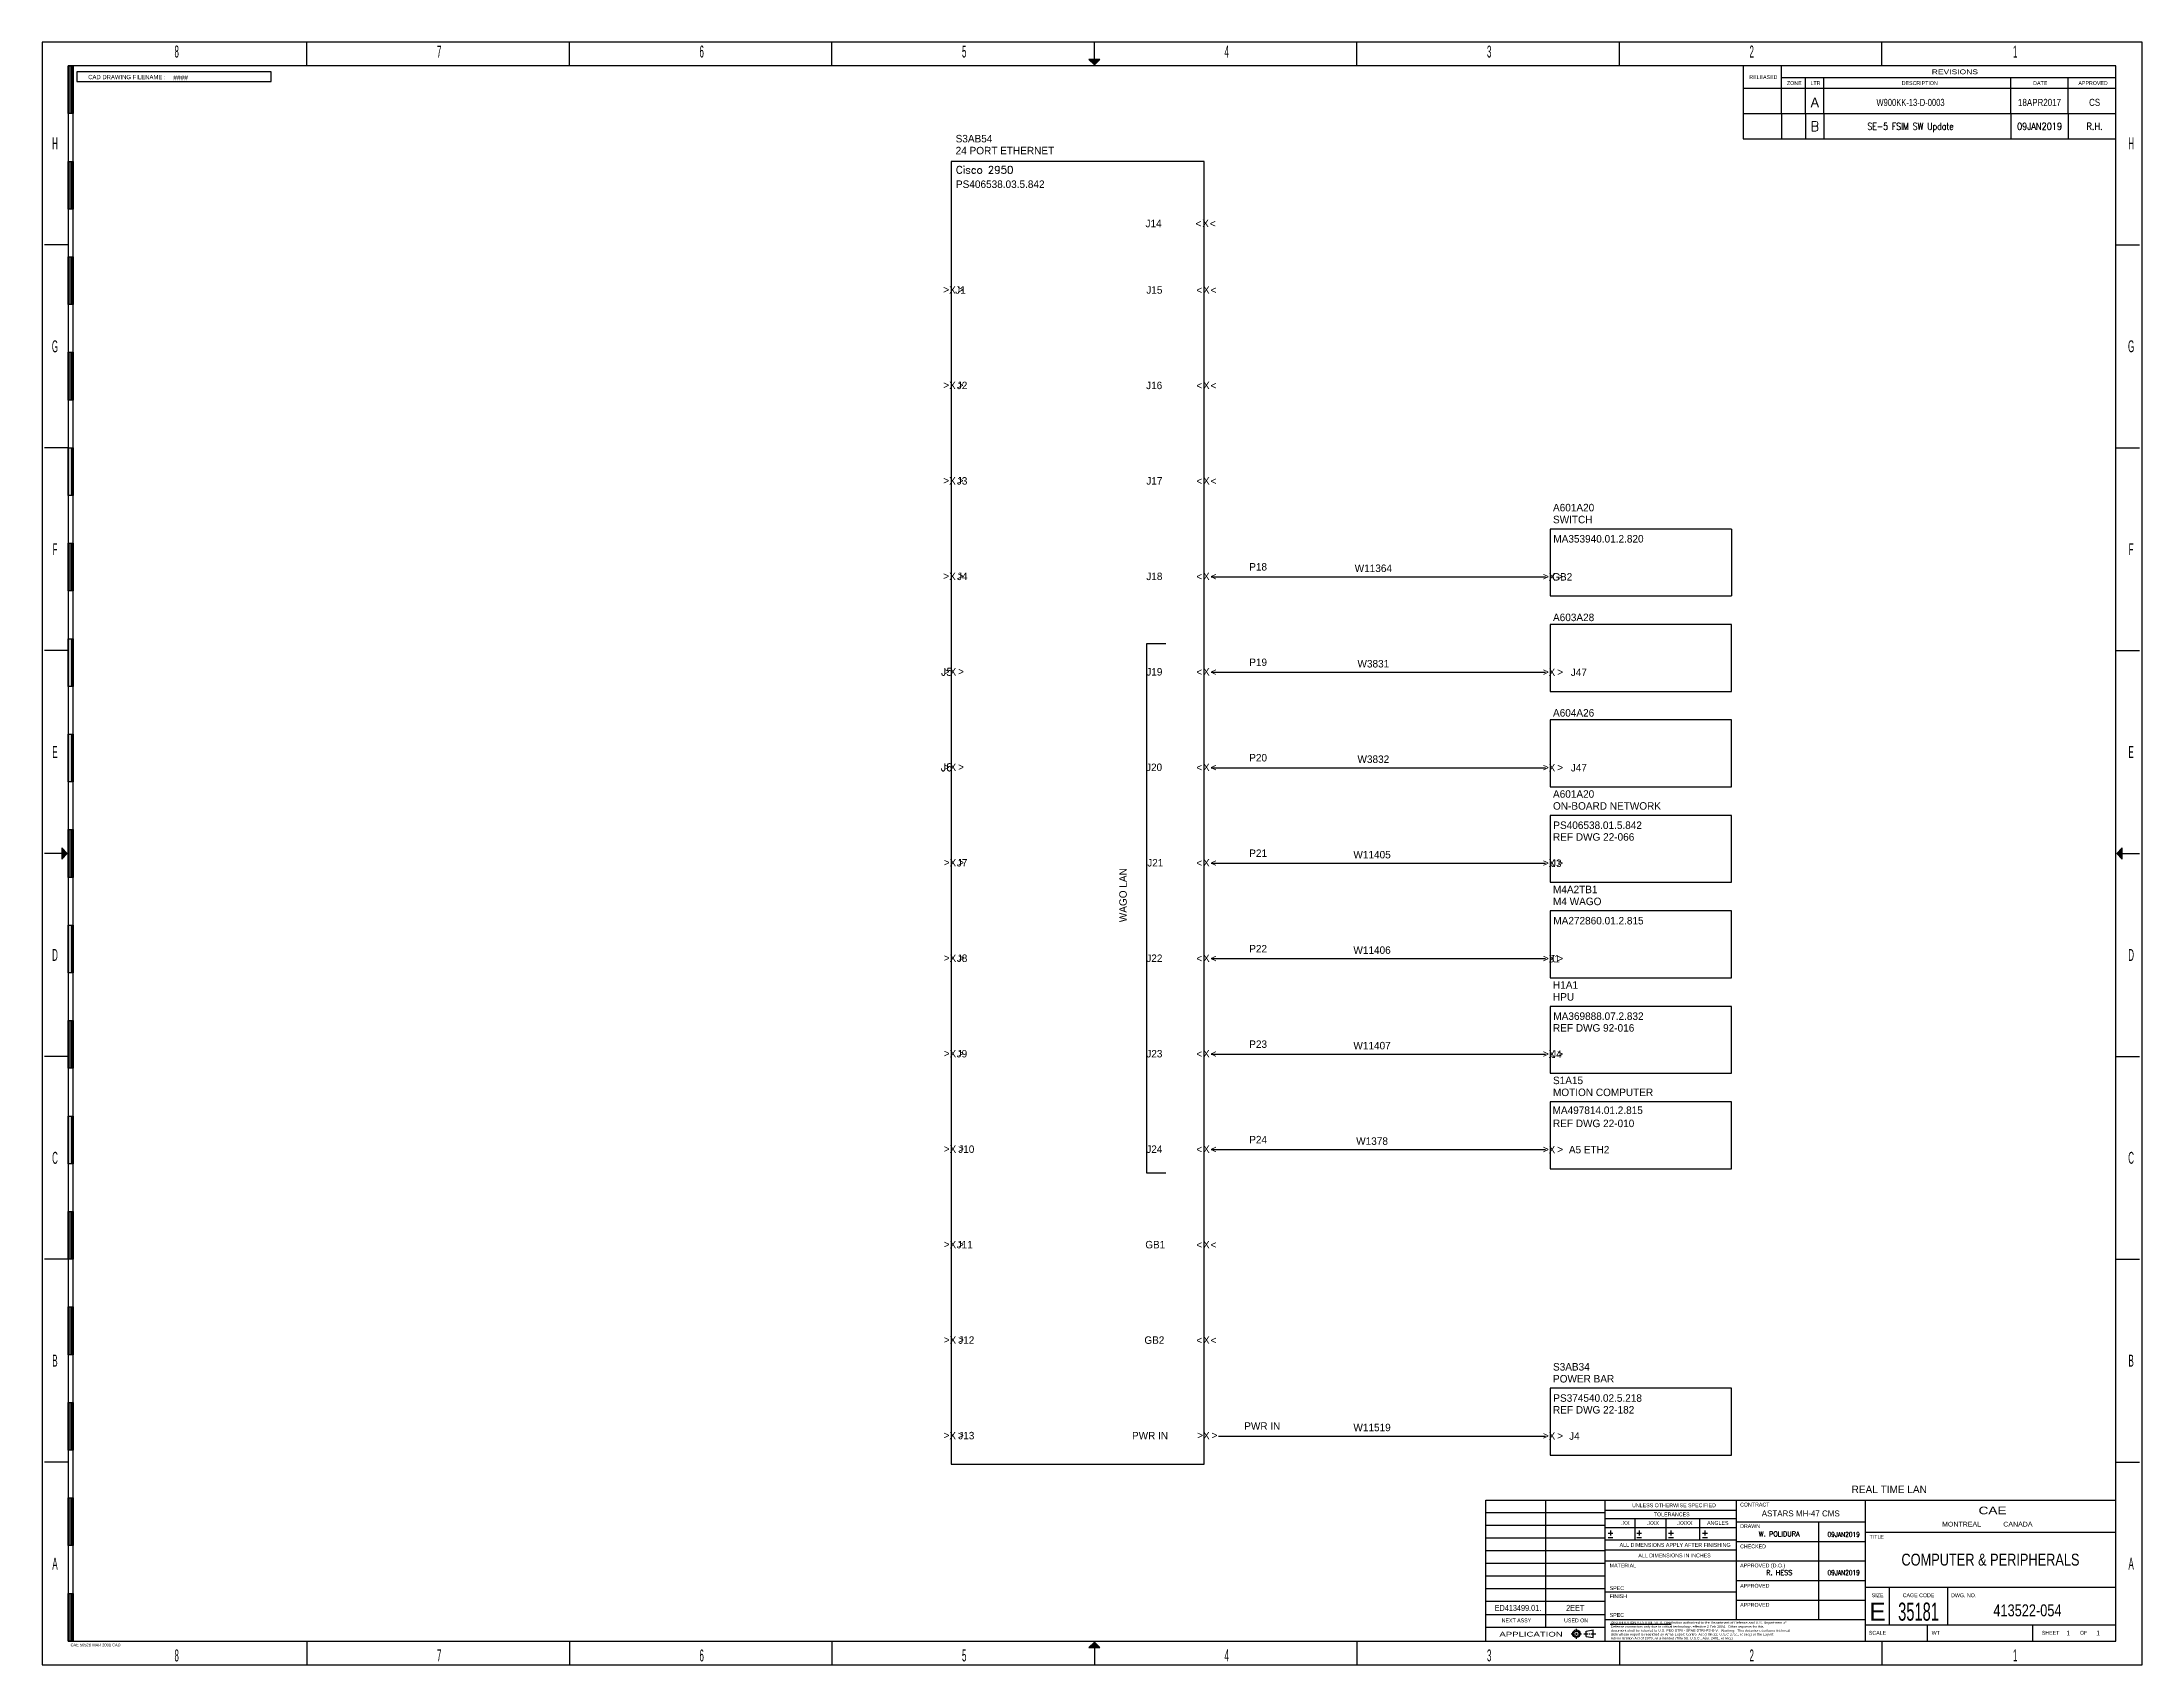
# Model space of a CAD drawing. Header units: inches. Extents: x -0.6 to 43.4, y -0.5 to 33.5.
import ezdxf
from ezdxf.enums import TextEntityAlignment as Align

# ---------------------------------------------------------------- set-up
doc = ezdxf.new("R2010")
doc.units = ezdxf.units.IN
doc.header["$MEASUREMENT"] = 0
doc.layers.add('1', color=7, linetype='Continuous')
doc.layers.add('Title', color=6, linetype='Continuous')
doc.styles.add('dgn000', font='dgn000.shx')
doc.styles.add('dgn001', font='dgn001.shx')
doc.styles.add('dgn003', font='dgn003.shx')
doc.styles.add('dgn028', font='dgn028.shx')
doc.styles.add('dgn050', font='dgn050.shx')
doc.styles.add('dgn175', font='dgn175.shx')
doc.styles.add('Style-simplex', font='simplex.shx')

# ---------------------------------------------------------------- blocks, each defined once
blk = doc.blocks.new('EFORM-W900KK-13-D-0003-0001')
at = {"layer": 'Title', "extrusion": (0, 0, -1)}
for points in [[(-21.5, 33.02), (-21.616, 33.136), (-21.384, 33.136)], [(0.136, 16.384), (0.02, 16.5), (0.136, 16.616)], [(-43.036, 16.384), (-43.036, 16.616), (-42.92, 16.5)], [(-21.616, -0.136), (-21.5, -0.02), (-21.384, -0.136)]]:
    blk.add_hatch(color=256, dxfattribs=at).paths.add_polyline_path(points)
at = {"layer": 'Title'}
for points in [[(0, 32), (0, 33), (0.1, 33), (0.1, 32)], [(0, 30), (0, 31), (0.1, 31), (0.1, 30)], [(0, 28), (0, 29), (0.1, 29), (0.1, 28)], [(0, 26), (0, 27), (0.1, 27), (0.1, 26)], [(0, 24), (0, 25), (0.1, 25), (0.1, 24)], [(0, 22), (0, 23), (0.1, 23), (0.1, 22)], [(0, 20), (0, 21), (0.1, 21), (0.1, 20)], [(0, 18), (0, 19), (0.1, 19), (0.1, 18)], [(0, 16), (0, 17), (0.1, 17), (0.1, 16)], [(0, 14), (0, 15), (0.1, 15), (0.1, 14)], [(0, 12), (0, 13), (0.1, 13), (0.1, 12)], [(0, 10), (0, 11), (0.1, 11), (0.1, 10)], [(0, 8), (0, 9), (0.1, 9), (0.1, 8)], [(0, 6), (0, 7), (0.1, 7), (0.1, 6)], [(0, 4), (0, 5), (0.1, 5), (0.1, 4)], [(0, 2), (0, 3), (0.1, 3), (0.1, 2)], [(0, 0), (0, 1), (0.1, 1), (0.1, 0)]]:
    blk.add_hatch(color=256, dxfattribs=at).paths.add_polyline_path(points)
for p, q in [((5, 33), (5, 33.5)), ((10.5, 33), (10.5, 33.5)), ((16, 33), (16, 33.5)), ((21.5, 33.136), (21.5, 33.5)), ((27, 33), (27, 33.5)), ((32.5, 33), (32.5, 33.5)), ((38, 33), (38, 33.5)), ((0.033, 33), (0.033, 32)), ((0.067, 33), (0.067, 32)), ((0.1, 0), (0.1, 33)), ((35.096, 33), (35.096, 32)), ((35.9, 32), (35.9, 33)), ((42.9, 32.749), (35.9, 32.749)), ((36.398, 32), (36.398, 32.749)), ((36.787, 32), (36.787, 32.749)), ((40.702, 32), (40.702, 32.749)), ((41.903, 32), (41.903, 32.749)), ((35.096, 32.531), (42.9, 32.531)), ((0.033, 31), (0.033, 30)), ((0.067, 31), (0.067, 30)), ((0, 29.25), (-0.5, 29.25)), ((42.9, 29.25), (43.4, 29.25)), ((43.02, 29.25), (43.4, 29.25)), ((0.033, 29), (0.033, 28)), ((0.067, 29), (0.067, 28)), ((0.033, 27), (0.033, 26)), ((0.067, 27), (0.067, 26)), ((0, 25), (-0.5, 25)), ((0.067, 25), (0.067, 24)), ((0.1, 25), (0.1, 24)), ((42.9, 25), (43.4, 25)), ((0.033, 23), (0.033, 22)), ((0.067, 23), (0.067, 22)), ((0, 20.75), (-0.5, 20.75)), ((0.067, 21), (0.067, 20)), ((0.1, 21), (0.1, 20)), ((42.9, 20.75), (43.4, 20.75)), ((0.067, 19), (0.067, 18)), ((0.1, 19), (0.1, 18)), ((0.033, 17), (0.033, 16)), ((0.067, 17), (0.067, 16)), ((-0.136, 16.5), (-0.5, 16.5)), ((43.036, 16.5), (43.4, 16.5)), ((0.067, 15), (0.067, 14)), ((0.1, 15), (0.1, 14)), ((0.033, 13), (0.033, 12)), ((0.067, 13), (0.067, 12)), ((0, 12.25), (-0.5, 12.25)), ((42.9, 12.25), (43.4, 12.25)), ((0.067, 11), (0.067, 10)), ((0.1, 11), (0.1, 10)), ((0.033, 9), (0.033, 8)), ((0.067, 9), (0.067, 8)), ((0, 8), (-0.5, 8)), ((42.9, 8), (43.4, 8)), ((0.033, 7), (0.033, 6)), ((0.067, 7), (0.067, 6)), ((0.033, 5), (0.033, 4)), ((0.067, 5), (0.067, 4)), ((0, 3.75), (-0.5, 3.75)), ((42.9, 3.75), (43.4, 3.75)), ((0.033, 3), (0.033, 2)), ((0.067, 3), (0.067, 2)), ((32.2, 2.685), (29.7, 2.685)), ((30.95, 2.95), (30.95, 0.291)), ((32.2, 0), (32.2, 2.95)), ((32.2, 2.74), (34.955, 2.74)), ((34.955, 0.45), (34.955, 2.95)), ((37.656, 0), (37.656, 2.95)), ((32.2, 2.42), (29.7, 2.42)), ((32.2, 2.57), (34.955, 2.57)), ((32.2, 2.38), (34.955, 2.38)), ((32.265, 2.264), (32.365, 2.264)), ((32.315, 2.314), (32.315, 2.214)), ((32.821, 2.57), (32.821, 2.12)), ((32.866, 2.264), (32.966, 2.264)), ((32.916, 2.314), (32.916, 2.214)), ((33.476, 2.57), (33.476, 2.12)), ((33.531, 2.264), (33.631, 2.264)), ((33.581, 2.314), (33.581, 2.214)), ((34.178, 2.57), (34.178, 2.12)), ((34.243, 2.264), (34.343, 2.264)), ((34.293, 2.314), (34.293, 2.214)), ((34.955, 2.5), (37.656, 2.5)), ((36.671, 2.5), (36.671, 0.45)), ((37.656, 2.28), (42.9, 2.28)), ((32.2, 2.155), (29.7, 2.155)), ((32.2, 1.891), (29.7, 1.891)), ((32.2, 2.12), (34.955, 2.12)), ((32.2, 1.91), (34.955, 1.91)), ((32.365, 2.164), (32.265, 2.164)), ((32.966, 2.164), (32.866, 2.164)), ((33.631, 2.164), (33.531, 2.164)), ((34.343, 2.164), (34.243, 2.164)), ((34.955, 2.09), (37.656, 2.09)), ((32.2, 1.626), (29.7, 1.626)), ((32.2, 1.361), (29.7, 1.361)), ((32.2, 1.68), (37.656, 1.68)), ((0.033, 1), (0.033, 0)), ((0.067, 1), (0.067, 0)), ((32.2, 1.096), (29.7, 1.096)), ((32.2, 1.03), (34.955, 1.03)), ((34.955, 1.27), (37.656, 1.27)), ((37.656, 1.13), (42.9, 1.13)), ((38.161, 0.34), (38.161, 1.13)), ((39.374, 1.13), (39.374, 0.34)), ((32.2, 0.831), (29.7, 0.831)), ((29.7, 0.561), (32.2, 0.561)), ((32.2, 0.45), (37.656, 0.45)), ((34.955, 0.86), (37.656, 0.86)), ((5, 0), (5, -0.5)), ((10.5, 0), (10.5, -0.5)), ((16, 0), (16, -0.5)), ((27, 0), (27, -0.5)), ((29.7, 0.291), (32.2, 0.291)), ((31.493, 0.154), (31.555, 0.154)), ((31.577, 0.154), (31.62, 0.154)), ((31.599, 0.198), (31.599, 0.26)), ((31.599, 0.132), (31.599, 0.176)), ((31.599, 0.048), (31.599, 0.111)), ((31.642, 0.154), (31.704, 0.154)), ((31.754, 0.154), (31.839, 0.154)), ((31.805, 0.208), (31.952, 0.234)), ((31.805, 0.1), (31.805, 0.208)), ((31.805, 0.1), (31.952, 0.074)), ((31.863, 0.154), (31.887, 0.154)), ((31.91, 0.154), (32.007, 0.154)), ((31.952, 0.074), (31.952, 0.234)), ((32.306, 0.353), (33.584, 0.353)), ((32.5, 0), (32.5, -0.5)), ((37.656, 0.34), (42.9, 0.34)), ((38, 0), (38, -0.5)), ((38.957, 0), (38.957, 0.34)), ((41.156, 0.34), (41.156, 0)), ((21.5, -0.136), (21.5, -0.5))]:
    blk.add_line(p, q, dxfattribs=at)
at = {"layer": 'Title', "flags": 128}
for points in [[(-0.55, -0.5), (43.45, -0.5), (43.45, 33.5), (-0.55, 33.5), (-0.55, -0.5)], [(21.5, 33.02), (21.616, 33.136), (21.384, 33.136), (21.5, 33.02)], [(0, 0), (42.9, 0), (42.9, 33), (0, 33), (0, 0)], [(0, 33), (0.1, 33), (0.1, 32), (0, 32), (0, 33)], [(0.183, 32.675), (4.25, 32.675), (4.25, 32.875), (0.183, 32.875), (0.183, 32.675)], [(0, 31), (0.1, 31), (0.1, 30), (0, 30), (0, 31)], [(0, 29), (0.1, 29), (0.1, 28), (0, 28), (0, 29)], [(0, 27), (0.1, 27), (0.1, 26), (0, 26), (0, 27)], [(0, 25), (0.1, 25), (0.1, 24), (0, 24), (0, 25)], [(0, 23), (0.1, 23), (0.1, 22), (0, 22), (0, 23)], [(0, 21), (0.1, 21), (0.1, 20), (0, 20), (0, 21)], [(0, 19), (0.1, 19), (0.1, 18), (0, 18), (0, 19)], [(0, 17), (0.1, 17), (0.1, 16), (0, 16), (0, 17)], [(-0.02, 16.5), (-0.136, 16.616), (-0.136, 16.384), (-0.02, 16.5)], [(42.92, 16.5), (43.036, 16.384), (43.036, 16.616), (42.92, 16.5)], [(0, 15), (0.1, 15), (0.1, 14), (0, 14), (0, 15)], [(0, 13), (0.1, 13), (0.1, 12), (0, 12), (0, 13)], [(0, 11), (0.1, 11), (0.1, 10), (0, 10), (0, 11)], [(0, 9), (0.1, 9), (0.1, 8), (0, 8), (0, 9)], [(0, 7), (0.1, 7), (0.1, 6), (0, 6), (0, 7)], [(0, 5), (0.1, 5), (0.1, 4), (0, 4), (0, 5)], [(0, 3), (0.1, 3), (0.1, 2), (0, 2), (0, 3)], [(29.7, 0), (29.7, 2.95), (42.9, 2.95)], [(0, 1), (0.1, 1), (0.1, 0), (0, 0), (0, 1)], [(21.5, -0.02), (21.384, -0.136), (21.616, -0.136), (21.5, -0.02)]]:
    blk.add_lwpolyline(points, dxfattribs=at)
at = {"layer": 'Title'}
for radius in [0.0802, 0.0541]:
    blk.add_circle((31.599, 0.154), radius, dxfattribs=at)
at = {"layer": '1', "insert": (2.2, 32.7), "char_height": 0.1, "attachment_point": 7, "style": 'dgn003'}
blk.add_mtext('####', dxfattribs=at)
at = {"layer": 'Title'}
for s, height, style, width, p in [('8', 0.25, 'dgn000', 0.500016, (2.272, 33.3)), ('7', 0.25, 'dgn000', 0.500016, (7.772, 33.3)), ('6', 0.25, 'dgn000', 0.500016, (13.272, 33.3)), ('5', 0.25, 'dgn000', 0.500016, (18.772, 33.3)), ('4', 0.25, 'dgn000', 0.500016, (24.272, 33.3)), ('3', 0.25, 'dgn000', 0.500016, (29.772, 33.3)), ('2', 0.25, 'dgn000', 0.500016, (35.272, 33.3)), ('1', 0.25, 'dgn000', 0.500016, (40.793, 33.3)), ('RELEASED', 0.08, 'dgn000', 1.000008, (35.516, 32.765)), ('ZONE', 0.08, 'dgn000', 0.999992, (36.165, 32.64)), ('REVISIONS', 0.1, 'dgn000', 1.331087, (39.529, 32.875)), ('DATE', 0.08, 'dgn000', 0.999992, (41.318, 32.64)), ('H', 0.25, 'dgn000', 0.500016, (-0.278, 31.375)), ('H', 0.25, 'dgn000', 0.500016, (43.222, 31.375)), ('G', 0.25, 'dgn000', 0.500016, (-0.278, 27.125)), ('G', 0.25, 'dgn000', 0.500016, (43.222, 27.125)), ('F', 0.25, 'dgn000', 0.500016, (-0.278, 22.875)), ('F', 0.25, 'dgn000', 0.500016, (43.222, 22.875)), ('E', 0.25, 'dgn000', 0.500016, (-0.278, 18.625)), ('E', 0.25, 'dgn000', 0.500016, (43.222, 18.625)), ('E', 0.25, 'dgn000', 0.500016, (43.222, 18.625)), ('D', 0.25, 'dgn000', 0.500016, (-0.278, 14.375)), ('D', 0.25, 'dgn000', 0.500016, (43.222, 14.375)), ('C', 0.25, 'dgn000', 0.500016, (-0.278, 10.125)), ('C', 0.25, 'dgn000', 0.500016, (43.222, 10.125)), ('B', 0.25, 'dgn000', 0.500016, (-0.278, 5.875)), ('B', 0.25, 'dgn000', 0.500016, (43.222, 5.875)), ('CAE', 0.16, 'dgn000', 1.330983, (40.318, 2.737)), ('MONTREAL', 0.1, 'dgn000', 1.099996, (39.67, 2.45)), ('CANADA', 0.1, 'dgn000', 1.09999, (40.85, 2.45)), ('ALL DIMENSIONS APPLY AFTER FINISHING', 0.08, 'dgn000', 0.874997, (33.667, 2.015)), ('A', 0.25, 'dgn000', 0.500016, (-0.278, 1.625)), ('A', 0.25, 'dgn000', 0.500016, (43.222, 1.625)), ('35181', 0.38, 'dgn001', 0.605262, (38.768, 0.618)), ('APPLICATION', 0.1, 'dgn000', 1.5, (30.649, 0.145)), ('8', 0.25, 'dgn000', 0.500016, (2.272, -0.3)), ('7', 0.25, 'dgn000', 0.500016, (7.772, -0.3)), ('6', 0.25, 'dgn000', 0.500016, (13.272, -0.3)), ('5', 0.25, 'dgn000', 0.500016, (18.772, -0.3)), ('4', 0.25, 'dgn000', 0.500016, (24.272, -0.3)), ('3', 0.25, 'dgn000', 0.500016, (29.772, -0.3)), ('2', 0.25, 'dgn000', 0.500016, (35.272, -0.3)), ('1', 0.25, 'dgn000', 0.500016, (40.793, -0.3))]:
    blk.add_text(s, height=height, dxfattribs=dict(at, style=style, width=width)).set_placement(p, align=Align.MIDDLE_CENTER)
for s, height, style, p in [('CAD DRAWING FILENAME :', 0.09, 'dgn000', (1.229, 32.766)), ('LTR', 0.08, 'dgn000', (36.608, 32.64)), ('DESCRIPTION', 0.08, 'dgn000', (38.793, 32.64)), ('APPROVED', 0.08, 'dgn000', (42.424, 32.64)), ('UNLESS OTHERWISE SPECIFIED', 0.08, 'dgn000', (33.644, 2.845)), ('TOLERANCES', 0.08, 'dgn000', (33.597, 2.655)), ('.XX', 0.08, 'dgn000', (32.625, 2.475)), ('.XXX', 0.08, 'dgn000', (33.203, 2.475)), ('.XXXX', 0.08, 'dgn000', (33.869, 2.475)), ('ANGLES', 0.08, 'dgn000', (34.562, 2.475)), ('D71-E001', 0.0001, 'dgn175', (35.031, 2.45)), ('ALL DIMENSIONS IN INCHES', 0.08, 'dgn000', (33.655, 1.795)), ('NEXT ASSY', 0.08, 'dgn000', (30.343, 0.434)), ('USED ON', 0.08, 'dgn000', (31.593, 0.434)), ('E', 0.38, 'dgn001', (37.909, 0.618))]:
    blk.add_text(s, height=height, dxfattribs=dict(at, style=style)).set_placement(p, align=Align.MIDDLE_CENTER)
at = {"layer": 'Title', "style": 'dgn000'}
for s, height, width, p in [('CONTRACT', 0.08, 1.000008, (35.03, 2.9)), ('CHECKED', 0.08, 1.000008, (35.03, 2.025)), ('MATERIAL', 0.08, 1.000008, (32.297, 1.625)), ('SPEC', 0.08, 1.000008, (32.297, 1.15)), ('FINISH', 0.08, 1.000008, (32.297, 0.981)), ('SPEC', 0.08, 1.000008, (32.297, 0.587)), ('Administration Act of 1979, as amended (Title 50, U.S.C., App. 2401, et seq.)', 0.0476, 1.176471, (32.32, 0.084)), ('document shall be referred to U.S. PEO STRI - SFAE-STRI-PS-E-V.  Warning:  This document contains technical', 0.0476, 1.176471, (32.32, 0.247)), ('data whose export is restricted by Arms-Export Control Act (Title 22, U.S.C 2751, et seq.) or the Export', 0.0476, 1.176471, (32.32, 0.165)), ('DISTRIBUTION STATEMENT D. Distribution authorized to the Department of Defense and U.S. Department of', 0.0476, 1.176471, (32.32, 0.41)), ('Defense contractors only due to critical technology, effective 2 Feb 2004.  Other requests for this', 0.0476, 1.176471, (32.32, 0.328))]:
    blk.add_text(s, height=height, dxfattribs=dict(at, width=width)).set_placement(p, align=Align.TOP_LEFT)
for s, height, p in [('DRAWN', 0.08, (35.03, 2.45)), ('TITLE', 0.08, (37.741, 2.225)), ('APPROVED (D.O.)', 0.08, (35.03, 1.625)), ('APPROVED', 0.08, (35.03, 1.2)), ('DWG. NO.', 0.08, (39.45, 1)), ('APPROVED', 0.08, (35.03, 0.8)), ('CAE 5652B MAR 2001 CAD', 0.06, (0.049, -0.05))]:
    blk.add_text(s, height=height, dxfattribs=at).set_placement(p, align=Align.TOP_LEFT)
at = {"layer": 'Title', "style": 'dgn000', "width": 1.000008}
blk.add_text('SIZE', height=0.08, dxfattribs=at).set_placement((37.909, 1), align=Align.TOP_CENTER)
at = {"layer": 'Title', "style": 'dgn000'}
blk.add_text('CAGE CODE', height=0.08, dxfattribs=at).set_placement((38.768, 1), align=Align.TOP_CENTER)
for s, width, p in [('SCALE', 1.000008, (37.727, 0.175)), ('WT', 1.000015, (39.044, 0.175)), ('SHEET', 1.000008, (41.35, 0.175)), ('OF', 1.000015, (42.149, 0.175))]:
    blk.add_text(s, height=0.08, dxfattribs=dict(at, width=width)).set_placement(p, align=Align.MIDDLE_LEFT)
blk = doc.blocks.new('EFORM-Default')
at = {"layer": 'Title'}
blk.add_blockref('EFORM-W900KK-13-D-0003-0001', (0, 0), dxfattribs=at)

msp = doc.modelspace()

# ---------------------------------------------------------------- linework, layer by layer
for p, q in [((35.096, 32), (42.9, 32)), ((35.096, 32), (35.096, 31.469)), ((35.1, 32), (42.9, 32)), ((35.1, 32), (42.9, 32)), ((35.9, 32), (35.9, 31.469)), ((36.398, 32), (36.398, 31.469)), ((36.787, 32), (36.787, 31.469)), ((40.702, 32), (40.702, 31.469)), ((41.903, 32), (41.903, 31.469)), ((42.9, 31.469), (42.9, 32)), ((35.096, 31.469), (42.9, 31.469)), ((23.8, 31), (18.5, 31)), ((18.5, 31), (18.5, 3.705)), ((23.8, 3.705), (23.8, 31)), ((31.049, 23.297), (31.049, 21.897)), ((34.849, 23.297), (31.049, 23.297)), ((34.849, 23.297), (34.849, 21.897)), ((23.949, 22.297), (30.949, 22.297)), ((31.049, 21.897), (34.849, 21.897)), ((31.049, 21.297), (31.049, 19.897)), ((34.849, 21.297), (31.049, 21.297)), ((34.849, 19.897), (34.849, 21.297)), ((22.6, 9.8), (22.6, 20.9)), ((22.6, 20.9), (23, 20.9)), ((23.949, 20.297), (30.949, 20.297)), ((31.049, 19.897), (34.849, 19.897)), ((31.049, 19.297), (31.049, 17.897)), ((34.849, 19.297), (31.049, 19.297)), ((34.849, 17.897), (34.849, 19.297)), ((23.949, 18.297), (30.949, 18.297)), ((31.049, 17.897), (34.849, 17.897)), ((31.049, 17.297), (31.049, 15.897)), ((34.849, 17.297), (31.049, 17.297)), ((34.849, 15.897), (34.849, 17.297)), ((23.949, 16.297), (30.949, 16.297)), ((31.049, 15.897), (34.849, 15.897)), ((31.049, 15.297), (31.049, 13.897)), ((34.849, 15.297), (31.049, 15.297)), ((34.849, 13.897), (34.849, 15.297)), ((23.949, 14.297), (30.949, 14.297)), ((31.049, 13.897), (34.849, 13.897)), ((31.049, 13.297), (31.049, 11.897)), ((34.849, 13.297), (31.049, 13.297)), ((34.849, 11.897), (34.849, 13.297)), ((23.949, 12.297), (30.949, 12.297)), ((31.049, 11.897), (34.849, 11.897)), ((31.049, 11.297), (31.049, 9.897)), ((34.849, 11.297), (31.049, 11.297)), ((34.849, 9.897), (34.849, 11.297)), ((23.949, 10.297), (30.949, 10.297)), ((23, 9.8), (22.6, 9.8)), ((31.049, 9.897), (34.849, 9.897)), ((31.049, 5.297), (31.049, 3.897)), ((34.849, 5.297), (31.049, 5.297)), ((34.849, 3.897), (34.849, 5.297)), ((24.1, 4.297), (30.949, 4.297)), ((18.5, 3.705), (23.8, 3.705)), ((31.049, 3.897), (34.849, 3.897))]:
    msp.add_line(p, q)

# ---------------------------------------------------------------- block references
at = {"layer": 'Title'}
msp.add_blockref('EFORM-Default', (0, 0), dxfattribs=at)

# ---------------------------------------------------------------- texts
for s, height, style, p in [('A', 0.2, 'dgn050', (36.595, 32.234)), ('B', 0.2, 'Style-simplex', (36.595, 31.734)), ('            J14', 0.156, 'dgn003', (22.392, 29.697)), ('<', 0.156, 'dgn050', (23.682, 29.697)), ('X', 0.156, 'dgn003', (23.829, 29.7)), ('<', 0.156, 'dgn050', (23.98, 29.697)), ('X', 0.156, 'dgn003', (18.526, 28.306)), ('J1             ', 0.156, 'dgn003', (19.071, 28.306)), ('            J15', 0.156, 'dgn003', (22.409, 28.306)), ('<', 0.156, 'dgn050', (23.698, 28.303)), ('X', 0.156, 'dgn003', (23.846, 28.306)), ('<', 0.156, 'dgn050', (23.997, 28.303)), ('X', 0.156, 'dgn003', (18.526, 26.306)), ('J2             ', 0.156, 'dgn003', (19.105, 26.306)), ('            J16', 0.156, 'dgn003', (22.405, 26.306)), ('<', 0.156, 'dgn050', (23.698, 26.303)), ('X', 0.156, 'dgn003', (23.846, 26.306)), ('<', 0.156, 'dgn050', (23.997, 26.303)), ('X', 0.156, 'dgn003', (18.526, 24.306)), ('J3             ', 0.156, 'dgn003', (19.105, 24.306)), ('            J17', 0.156, 'dgn003', (22.409, 24.306)), ('<', 0.156, 'dgn050', (23.698, 24.303)), ('X', 0.156, 'dgn003', (23.846, 24.306)), ('<', 0.156, 'dgn050', (23.997, 24.303)), ('P18            ', 0.156, 'dgn003', (25.279, 22.506)), ('X', 0.156, 'dgn003', (18.526, 22.306)), ('J4             ', 0.156, 'dgn003', (19.108, 22.306)), ('            J18', 0.156, 'dgn003', (22.409, 22.306)), ('<', 0.156, 'dgn050', (23.698, 22.303)), ('X', 0.156, 'dgn003', (23.846, 22.306)), ('<', 0.156, 'dgn050', (23.997, 22.303)), ('X', 0.156, 'dgn003', (31.088, 22.297)), ('GB2            ', 0.156, 'dgn003', (31.651, 22.296)), ('J5             ', 0.156, 'Style-simplex', (19.105, 20.306)), ('X', 0.156, 'dgn003', (18.536, 20.306)), ('            J19', 0.156, 'dgn003', (22.409, 20.306)), ('<', 0.156, 'dgn050', (23.698, 20.303)), ('X', 0.156, 'dgn003', (23.846, 20.306)), ('<', 0.156, 'dgn050', (23.997, 20.303)), ('P19            ', 0.156, 'dgn003', (25.279, 20.506)), ('X', 0.156, 'dgn003', (31.088, 20.297)), ('P20            ', 0.156, 'dgn003', (25.279, 18.506)), ('J6             ', 0.156, 'Style-simplex', (19.101, 18.306)), ('X', 0.156, 'dgn003', (18.536, 18.306)), ('            J20', 0.156, 'dgn003', (22.403, 18.306)), ('<', 0.156, 'dgn050', (23.698, 18.303)), ('X', 0.156, 'dgn003', (23.846, 18.306)), ('<', 0.156, 'dgn050', (23.997, 18.303)), ('X', 0.156, 'dgn003', (31.088, 18.297)), ('X', 0.156, 'dgn003', (18.536, 16.306)), ('J7             ', 0.156, 'dgn003', (19.105, 16.306)), ('            J21', 0.156, 'dgn003', (22.428, 16.306)), ('<', 0.156, 'dgn050', (23.698, 16.303)), ('X', 0.156, 'dgn003', (23.846, 16.306)), ('<', 0.156, 'dgn050', (23.997, 16.303)), ('P21            ', 0.156, 'dgn003', (25.279, 16.506)), ('X', 0.156, 'dgn003', (31.088, 16.297)), ('J3             ', 0.156, 'dgn003', (31.555, 16.296)), ('P22            ', 0.156, 'dgn003', (25.279, 14.506)), ('X', 0.156, 'dgn003', (18.536, 14.306)), ('J8             ', 0.156, 'dgn003', (19.105, 14.306)), ('            J22', 0.156, 'dgn003', (22.409, 14.306)), ('<', 0.156, 'dgn050', (23.698, 14.303)), ('X', 0.156, 'dgn003', (23.846, 14.306)), ('<', 0.156, 'dgn050', (23.997, 14.303)), ('X', 0.156, 'dgn003', (31.088, 14.297)), ('J1             ', 0.156, 'dgn003', (31.521, 14.296)), ('X', 0.156, 'dgn003', (18.536, 12.306)), ('J9             ', 0.156, 'dgn003', (19.101, 12.306)), ('            J23', 0.156, 'dgn003', (22.409, 12.306)), ('<', 0.156, 'dgn050', (23.698, 12.303)), ('X', 0.156, 'dgn003', (23.846, 12.306)), ('<', 0.156, 'dgn050', (23.997, 12.303)), ('P23            ', 0.156, 'dgn003', (25.279, 12.506)), ('X', 0.156, 'dgn003', (31.088, 12.297)), ('J4             ', 0.156, 'dgn003', (31.558, 12.296)), ('P24            ', 0.156, 'dgn003', (25.279, 10.506)), ('X', 0.156, 'dgn003', (18.536, 10.306)), ('J10            ', 0.156, 'dgn003', (19.164, 10.306)), ('            J24', 0.156, 'dgn003', (22.409, 10.306)), ('<', 0.156, 'dgn050', (23.698, 10.303)), ('X', 0.156, 'dgn003', (23.846, 10.306)), ('<', 0.156, 'dgn050', (23.997, 10.303)), ('X', 0.156, 'dgn003', (31.088, 10.297)), ('X', 0.156, 'dgn003', (18.536, 8.306)), ('J11            ', 0.156, 'dgn003', (19.131, 8.306)), ('            GB1', 0.156, 'dgn003', (22.428, 8.306)), ('X', 0.156, 'dgn003', (23.846, 8.306)), ('<', 0.156, 'dgn050', (23.698, 8.303)), ('<', 0.156, 'dgn050', (23.997, 8.303)), ('X', 0.156, 'dgn003', (18.536, 6.306)), ('J12            ', 0.156, 'dgn003', (19.164, 6.306)), ('            GB2', 0.156, 'dgn003', (22.409, 6.306)), ('<', 0.156, 'dgn050', (23.698, 6.303)), ('X', 0.156, 'dgn003', (23.846, 6.306)), ('<', 0.156, 'dgn050', (23.997, 6.303)), ('PWR IN         ', 0.156, 'dgn003', (25.279, 4.506)), ('X', 0.156, 'dgn003', (18.531, 4.306)), ('J13            ', 0.156, 'dgn003', (19.164, 4.306)), ('         PWR IN', 0.156, 'dgn003', (22.405, 4.306)), ('X', 0.156, 'dgn003', (23.846, 4.306)), ('X', 0.156, 'dgn003', (31.088, 4.297)), ('J4', 0.156, 'dgn003', (31.558, 4.296))]:
    msp.add_text(s, height=height, dxfattribs=dict(style=style)).set_placement(p, align=Align.MIDDLE_CENTER)
at = {"width": 0.790062}
for s, style, p in [('W900KK-13-D-0003', 'dgn028', (38.6, 32.234)), ('SE-5 FSIM SW Update', 'Style-simplex', (38.6, 31.734))]:
    msp.add_text(s, height=0.15, rotation=360, dxfattribs=dict(at, style=style)).set_placement(p, align=Align.MIDDLE_CENTER)
at = {"width": 0.833333}
for s, style, p in [('18APR2017', 'dgn028', (41.303, 32.234)), ('CS', 'dgn028', (42.457, 32.235)), ('09JAN2019', 'Style-simplex', (41.303, 31.734)), ('R.H.', 'Style-simplex', (42.457, 31.735))]:
    msp.add_text(s, height=0.15, dxfattribs=dict(at, style=style)).set_placement(p, align=Align.MIDDLE_CENTER)
for s, style, p in [('S3AB54                        ', 'dgn050', (18.593, 31.554)), ('24 PORT ETHERNET         ', 'dgn050', (18.593, 31.304)), ('Cisco 2950', 'Style-simplex', (18.6, 30.9)), ('PS406538.03.5.842             ', 'dgn050', (18.6, 30.6)), ('A601A20', 'dgn050', (31.109, 23.825)), ('SWITCH', 'dgn050', (31.109, 23.575)), ('MA353940.01.2.820             ', 'dgn050', (31.116, 23.171)), ('A601A20                       ', 'dgn050', (31.109, 17.825)), ('ON-BOARD NETWORK              ', 'dgn050', (31.109, 17.575)), ('PS406538.01.5.842             ', 'dgn050', (31.116, 17.171)), ('REF DWG 22-066                ', 'dgn050', (31.109, 16.925)), ('M4A2TB1                       ', 'dgn050', (31.109, 15.825)), ('M4 WAGO                       ', 'dgn050', (31.109, 15.575)), ('MA272860.01.2.815             ', 'dgn050', (31.116, 15.171)), ('H1A1                          ', 'dgn050', (31.109, 13.825)), ('HPU                           ', 'dgn050', (31.109, 13.575)), ('REF DWG 92-016                ', 'dgn050', (31.109, 12.925)), ('MA369888.07.2.832             ', 'dgn050', (31.116, 13.171)), ('S1A15', 'dgn050', (31.109, 11.825)), ('MOTION COMPUTER', 'dgn050', (31.109, 11.575)), ('MA497814.01.2.815', 'dgn050', (31.1, 11.2)), ('REF DWG 22-010', 'dgn050', (31.109, 10.925)), ('S3AB34                        ', 'dgn050', (31.109, 5.825)), ('POWER BAR                     ', 'dgn050', (31.109, 5.575)), ('REF DWG 22-182                ', 'dgn050', (31.109, 4.925)), ('PS374540.02.5.218             ', 'dgn050', (31.116, 5.171))]:
    msp.add_text(s, height=0.157, dxfattribs=dict(style=style)).set_placement(p, align=Align.TOP_LEFT)
at = {"style": 'dgn050', "text_generation_flag": 4}
for p in [(18.396, 28.306), (18.696, 28.306), (18.396, 26.306), (18.696, 26.306), (18.396, 24.306), (18.696, 24.306), (18.396, 22.306), (18.696, 22.306), (30.958, 22.296), (31.258, 22.296), (18.406, 20.306), (18.706, 20.306), (30.958, 20.296), (31.258, 20.296), (18.406, 18.306), (18.706, 18.306), (30.958, 18.296), (31.258, 18.296), (18.406, 16.306), (18.706, 16.306), (30.958, 16.296), (31.258, 16.296), (18.406, 14.306), (18.706, 14.306), (30.958, 14.296), (31.258, 14.296), (18.406, 12.306), (18.706, 12.306), (30.958, 12.296), (31.258, 12.296), (18.406, 10.306), (18.706, 10.306), (30.958, 10.296), (31.258, 10.296), (18.406, 8.306), (18.706, 8.306), (18.406, 6.306), (18.706, 6.306), (18.401, 4.306), (18.701, 4.306), (23.716, 4.306), (24.016, 4.306), (30.958, 4.296), (31.258, 4.296)]:
    msp.add_text('>', height=0.156, dxfattribs=at).set_placement(p, align=Align.MIDDLE_CENTER)
at = {"style": 'dgn050'}
for s, p in [('W11364', (27.345, 22.397)), ('W3831', (27.345, 20.397)), ('W3832', (27.345, 18.397)), ('W11405', (27.318, 16.397)), ('W11406', (27.318, 14.397)), ('W11407', (27.318, 12.397)), ('W1378', (27.318, 10.397)), ('W11519', (27.318, 4.397))]:
    msp.add_text(s, height=0.157, dxfattribs=at).set_placement(p, align=Align.CENTER)
for s, p in [('A603A28', (31.109, 21.525)), ('A604A26', (31.109, 19.525))]:
    msp.add_text(s, height=0.157).set_placement(p, align=Align.TOP_LEFT)
for p in [(31.651, 20.296), (31.651, 18.297)]:
    msp.add_text('J47', height=0.156).set_placement(p, align=Align.MIDDLE_CENTER)
msp.add_text('WAGO LAN', height=0.157, rotation=90, dxfattribs=at).set_placement((22.1, 15.627), align=Align.MIDDLE_CENTER)
at = {"style": 'dgn003'}
msp.add_text('A5 ETH2', height=0.156, dxfattribs=at).set_placement((31.443, 10.296), align=Align.MIDDLE_LEFT)
at = {"linetype": 'Continuous', "style": 'dgn050'}
msp.add_text('REAL TIME LAN     ', height=0.157, dxfattribs=at).set_placement((38.3, 3.1), align=Align.CENTER)
at = {"linetype": 'Continuous'}
for s, height, style, p in [('ASTARS MH-47 CMS', 0.125, 'dgn050', (36.3, 2.675)), ('W. POLIDURA', 0.1, 'Style-simplex', (35.85, 2.245)), ('R. HESS', 0.1, 'Style-simplex', (35.85, 1.435)), ('1 ', 0.1, 'dgn050', (41.925, 0.17)), ('1 ', 0.1, 'dgn050', (42.55, 0.17))]:
    msp.add_text(s, height=height, dxfattribs=dict(at, style=style)).set_placement(p, align=Align.MIDDLE_CENTER)
for s, height, style, width, p in [('09JAN2019', 0.1, 'Style-simplex', 0.849999, (37.2, 2.235)), (' COMPUTER & PERIPHERALS ', 0.25, 'dgn050', 0.8, (40.275, 1.707)), ('09JAN2019', 0.1, 'Style-simplex', 0.849999, (37.2, 1.435)), ('ED413499.01.', 0.125, 'dgn050', 0.799998, (30.375, 0.696)), ('2EET', 0.125, 'dgn050', 0.799998, (31.575, 0.696)), ('   413522-054    ', 0.25, 'dgn050', 0.8, (41.087, 0.645))]:
    msp.add_text(s, height=height, dxfattribs=dict(at, style=style, width=width)).set_placement(p, align=Align.MIDDLE_CENTER)

doc.saveas('drawing.dxf')
